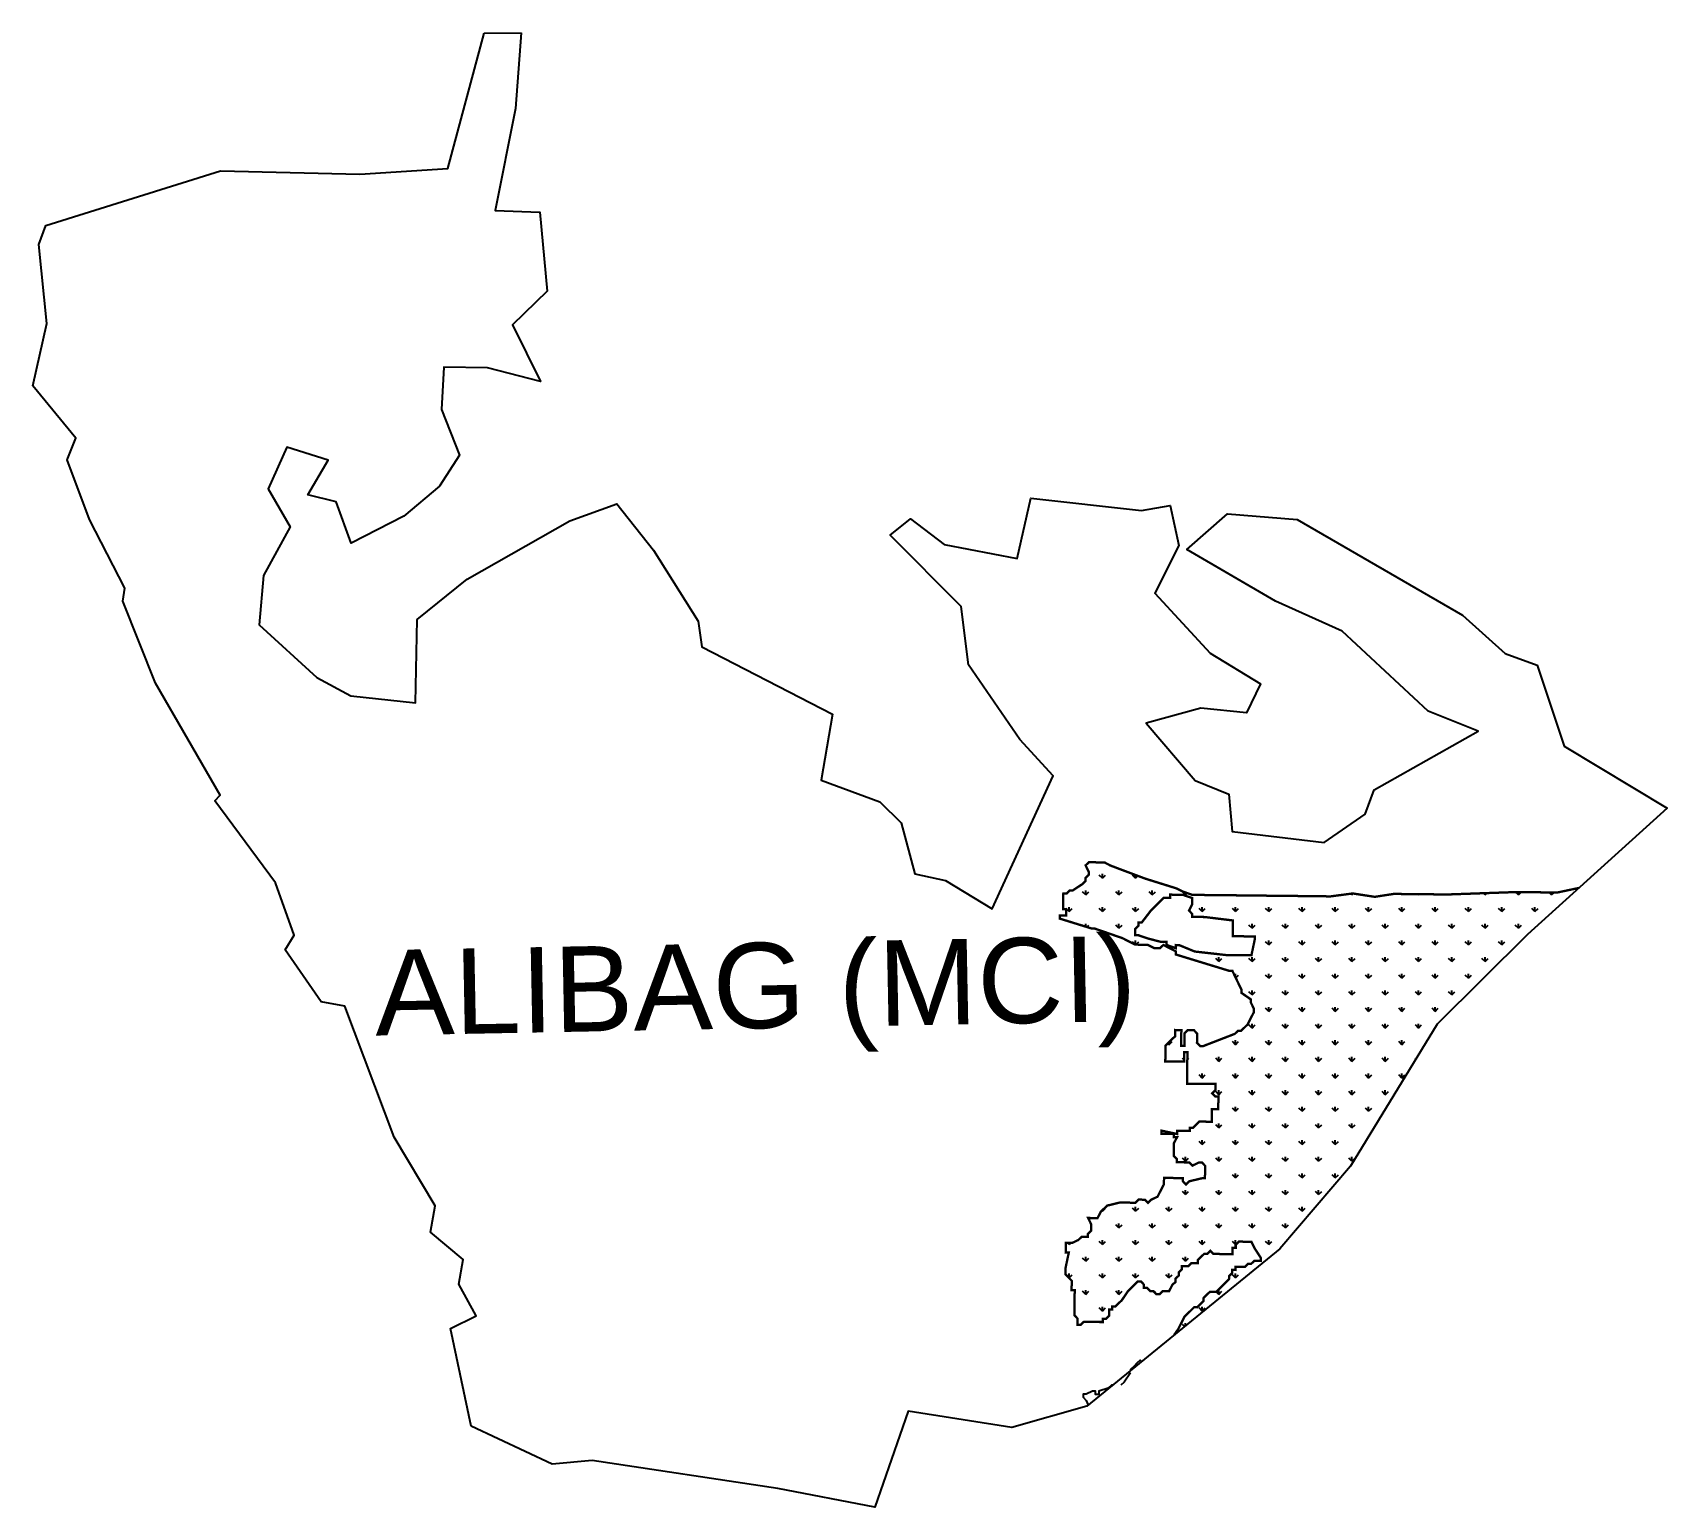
# Model space of a CAD drawing. Header units: metres. Extents: x 274832 to 276916, y 2062182 to 2064062.
import ezdxf

# ---------------------------------------------------------------- set-up
doc = ezdxf.new("R2010")
doc.units = ezdxf.units.M
doc.header["$MEASUREMENT"] = 0
for name, color, linetype in [('MANGROOVES', 112, 'Continuous'), ('village', 3, 'Continuous'), ('VILLAGE NAME', 250, 'Continuous')]:
    doc.layers.add(name, color=color, linetype=linetype)
doc.styles.get("Standard").update_dxf_attribs({"font": 'simplex.shx'})

msp = doc.modelspace()

# ---------------------------------------------------------------- hatches: boundary and pattern name
at = {"layer": 'MANGROOVES'}
h = msp.add_hatch(dxfattribs=at)
h.set_pattern_fill('GRASS', color=256, scale=30)
h.paths.add_polyline_path([(276738, 2062912.5), (276803.8, 2062971.8), (276775.9, 2062965.9), (276723.7, 2062966.5), (276635.5, 2062963.4), (276591.3, 2062963.9), (276567.3, 2062964.1), (276543.2, 2062960.4), (276515.2, 2062964.7), (276487, 2062961), (276483, 2062961), (276479, 2062961.1), (276475, 2062961.1), (276463, 2062961.3), (276410.8, 2062961.8), (276398.8, 2062962), (276358.7, 2062962.4), (276330.6, 2062962.7), (276310.6, 2062962.9), (276298.6, 2062967.1), (276290.6, 2062971.1), (276250.6, 2062983.6), (276206.7, 2063000.1), (276198.7, 2063004.2), (276194.7, 2063004.3), (276190.7, 2063004.3), (276186.7, 2063004.4), (276182.7, 2063004.4), (276178.7, 2063004.5), (276174.6, 2063000.5), (276178.5, 2062992.4), (276178.5, 2062988.4), (276174.4, 2062984.4), (276174.4, 2062980.4), (276170.3, 2062976.5), (276158.2, 2062968.6), (276154.2, 2062968.6), (276150.2, 2062964.6), (276146.2, 2062964.7), (276146.1, 2062960.7), (276146.1, 2062956.7), (276146, 2062952.7), (276145.9, 2062944.6), (276149.9, 2062944.6), (276149.9, 2062940.6), (276149.9, 2062936.6), (276145.8, 2062936.6), (276141.8, 2062936.7), (276141.8, 2062932.6), (276181.8, 2062920.2), (276185.8, 2062920.1), (276197.8, 2062916), (276221.7, 2062907.7), (276237.7, 2062899.5), (276245.7, 2062899.4), (276253.7, 2062899.3), (276261.7, 2062895.2), (276269.7, 2062895.2), (276273.8, 2062899.1), (276289.7, 2062890.9), (276289.7, 2062886.9), (276357.7, 2062866.1), (276361.7, 2062866.1), (276369.5, 2062849.9), (276373.4, 2062841.9), (276373.4, 2062837.9), (276385.3, 2062829.7), (276385.3, 2062825.7), (276389.2, 2062817.6), (276389.2, 2062813.6), (276385.1, 2062805.7), (276381, 2062797.7), (276372.9, 2062789.7), (276368.9, 2062789.8), (276364.8, 2062785.8), (276324.5, 2062770.2), (276320.5, 2062770.3), (276316.6, 2062774.3), (276316.7, 2062786.3), (276312.7, 2062790.4), (276308.7, 2062790.4), (276304.7, 2062790.5), (276300.6, 2062786.5), (276300.5, 2062770.5), (276296.5, 2062770.5), (276296.6, 2062786.6), (276296.7, 2062790.6), (276292.7, 2062790.6), (276288.7, 2062790.7), (276288.6, 2062786.6), (276288.6, 2062782.6), (276284.5, 2062778.7), (276276.4, 2062770.7), (276276.4, 2062766.7), (276276.2, 2062750.7), (276300.3, 2062750.4), (276300.4, 2062762.4), (276304.4, 2062762.4), (276304.2, 2062746.4), (276304, 2062726.3), (276304, 2062722.3), (276336, 2062721.9), (276340.1, 2062721.9), (276340, 2062713.9), (276335.9, 2062709.9), (276339.9, 2062705.9), (276343.9, 2062705.8), (276343.8, 2062697.8), (276343.7, 2062689.8), (276339.7, 2062689.8), (276335.7, 2062689.9), (276335.6, 2062681.8), (276335.5, 2062673.8), (276327.5, 2062673.9), (276323.5, 2062673.9), (276319.5, 2062674), (276315.4, 2062670), (276311.4, 2062666.1), (276307.4, 2062666.1), (276307.3, 2062662.1), (276303.3, 2062662.1), (276299.3, 2062662.2), (276291.3, 2062662.3), (276291.2, 2062658.2), (276271.2, 2062662.5), (276271.2, 2062658.5), (276287.2, 2062658.3), (276287.2, 2062654.3), (276291.2, 2062654.2), (276287.1, 2062646.3), (276286.9, 2062630.2), (276290.9, 2062626.2), (276290.8, 2062622.1), (276298.9, 2062622.1), (276302.9, 2062622), (276306.9, 2062622), (276310.9, 2062617.9), (276318.9, 2062621.8), (276322.9, 2062621.8), (276326.9, 2062617.7), (276326.9, 2062613.7), (276326.8, 2062605.7), (276326.7, 2062601.7), (276322.7, 2062601.7), (276306.6, 2062597.9), (276302.6, 2062593.9), (276298.6, 2062598), (276298.6, 2062602), (276294.6, 2062602), (276290.6, 2062602.1), (276286.6, 2062602.1), (276282.6, 2062602.2), (276278.6, 2062602.2), (276274.6, 2062602.3), (276274.5, 2062598.3), (276274.5, 2062594.2), (276270.4, 2062586.3), (276266.3, 2062578.3), (276258.2, 2062574.4), (276254.2, 2062570.4), (276250.2, 2062574.4), (276246.2, 2062574.5), (276242.2, 2062574.5), (276238.1, 2062570.6), (276234.1, 2062570.6), (276230.1, 2062570.7), (276226.1, 2062570.7), (276222.1, 2062570.7), (276218.1, 2062570.8), (276202, 2062566.9), (276198, 2062563), (276193.9, 2062559), (276189.8, 2062551), (276185.8, 2062551.1), (276181.8, 2062551.1), (276177.8, 2062551.2), (276181.7, 2062543.1), (276181.7, 2062539.1), (276181.6, 2062535.1), (276177.6, 2062531.1), (276177.5, 2062527.1), (276173.5, 2062527.1), (276169.5, 2062527.2), (276165.4, 2062523.2), (276157.4, 2062519.3), (276153.4, 2062519.3), (276149.4, 2062519.4), (276149.3, 2062511.4), (276149.2, 2062507.3), (276153.2, 2062507.3), (276149, 2062487.3), (276149, 2062483.3), (276148.9, 2062479.3), (276152.9, 2062475.2), (276156.9, 2062471.2), (276156.8, 2062463.1), (276156.7, 2062459.1), (276160.7, 2062459.1), (276160.6, 2062451.1), (276160.6, 2062443), (276160.4, 2062427), (276164.4, 2062422.9), (276164.3, 2062418.9), (276164.3, 2062414.9), (276168.3, 2062414.9), (276172.3, 2062418.8), (276176.3, 2062418.8), (276184.4, 2062418.7), (276188.4, 2062418.7), (276192.4, 2062418.6), (276196.4, 2062418.6), (276196.4, 2062422.6), (276200.4, 2062422.6), (276204.5, 2062426.5), (276204.6, 2062434.5), (276208.6, 2062434.5), (276208.6, 2062438.5), (276212.7, 2062438.5), (276220.8, 2062446.4), (276228.9, 2062458.3), (276237, 2062466.3), (276241.1, 2062470.2), (276245.1, 2062470.2), (276249, 2062466.2), (276249, 2062462.1), (276253, 2062462.1), (276257, 2062458), (276261, 2062458), (276265, 2062453.9), (276269, 2062453.9), (276273, 2062457.9), (276281, 2062457.8), (276285.1, 2062465.8), (276289.2, 2062469.7), (276289.2, 2062473.7), (276293.3, 2062477.7), (276293.3, 2062481.7), (276297.4, 2062485.7), (276297.4, 2062489.7), (276301.4, 2062489.7), (276305.5, 2062489.6), (276309.5, 2062493.6), (276317.5, 2062493.5), (276317.6, 2062497.5), (276325.7, 2062505.4), (276329.7, 2062505.4), (276333.7, 2062509.4), (276337.7, 2062505.3), (276341.7, 2062505.3), (276349.7, 2062505.2), (276353.8, 2062505.1), (276361.8, 2062505), (276361.8, 2062509.1), (276361.9, 2062513.1), (276365.9, 2062513), (276365.9, 2062517), (276370, 2062521), (276374, 2062521), (276378, 2062520.9), (276382, 2062520.9), (276386, 2062520.8), (276389.9, 2062512.8), (276397.8, 2062500.6), (276397.8, 2062496.6), (276393.8, 2062496.7), (276389.8, 2062496.7), (276385.7, 2062492.8), (276381.7, 2062492.8), (276377.6, 2062488.8), (276373.6, 2062488.9), (276365.6, 2062489), (276365.6, 2062484.9), (276361.6, 2062485), (276361.5, 2062481), (276357.5, 2062477), (276357.4, 2062473), (276353.4, 2062469), (276349.3, 2062465.1), (276345.3, 2062461.1), (276341.2, 2062457.1), (276337.2, 2062457.2), (276333.2, 2062457.2), (276329.1, 2062453.3), (276325.1, 2062449.3), (276325, 2062445.3), (276321, 2062441.3), (276316.9, 2062437.3), (276312.9, 2062437.4), (276308.9, 2062433.4), (276304.8, 2062429.4), (276300.7, 2062425.5), (276292.6, 2062409.5), (276287.4, 2062402), (276422.4, 2062512), (276512.4, 2062617.1), (276622.7, 2062798.2)])
h.paths.add_polyline_path([(276386, 2062885.9), (276353.9, 2062886.2), (276313.8, 2062890.7), (276293.8, 2062898.9), (276289.8, 2062899), (276289.8, 2062894.9), (276277.8, 2062899.1), (276277.8, 2062903.1), (276269.8, 2062903.2), (276253.8, 2062907.4), (276241.8, 2062911.5), (276237.8, 2062911.5), (276237.9, 2062915.6), (276237.9, 2062919.6), (276242, 2062923.5), (276242, 2062927.5), (276246, 2062927.5), (276258.2, 2062943.4), (276270.4, 2062955.3), (276274.4, 2062959.3), (276282.5, 2062959.2), (276282.5, 2062963.2), (276290.5, 2062963.1), (276294.5, 2062963.1), (276298.5, 2062963), (276310.5, 2062958.9), (276310.5, 2062954.9), (276310.4, 2062950.9), (276306.4, 2062942.9), (276310.3, 2062938.8), (276310.3, 2062934.8), (276326.3, 2062934.7), (276362.4, 2062930.3), (276362.1, 2062910.2), (276366.2, 2062910.2), (276390.2, 2062909.9), (276390.2, 2062905.9)], flags=16)

# ---------------------------------------------------------------- linework, layer by layer
at = {"color": 3, "flags": 128}
msp.add_lwpolyline([(275407.7, 2064060.9), (275454.9, 2064061.6)], dxfattribs=at)
at = {"layer": 'MANGROOVES', "const_width": 2.98}
msp.add_lwpolyline([(276803.8, 2062971.8), (276775.9, 2062965.9), (276723.7, 2062966.5), (276635.5, 2062963.4), (276591.3, 2062963.9), (276567.3, 2062964.1), (276543.2, 2062960.4), (276515.2, 2062964.7), (276487, 2062961), (276483, 2062961), (276479, 2062961.1), (276475, 2062961.1), (276463, 2062961.3), (276410.8, 2062961.8), (276398.8, 2062962), (276358.7, 2062962.4), (276330.6, 2062962.7), (276310.6, 2062962.9), (276298.6, 2062967.1), (276290.6, 2062971.1), (276250.6, 2062983.6), (276206.7, 2063000.1), (276198.7, 2063004.2), (276194.7, 2063004.3), (276190.7, 2063004.3), (276186.7, 2063004.4), (276182.7, 2063004.4), (276178.7, 2063004.5), (276174.6, 2063000.5), (276178.5, 2062992.4), (276178.5, 2062988.4), (276174.4, 2062984.4), (276174.4, 2062980.4), (276170.3, 2062976.5), (276158.2, 2062968.6), (276154.2, 2062968.6), (276150.2, 2062964.6), (276146.2, 2062964.7), (276146.1, 2062960.7), (276146.1, 2062956.7), (276146, 2062952.7), (276145.9, 2062944.6), (276149.9, 2062944.6), (276149.9, 2062940.6), (276149.9, 2062936.6), (276145.8, 2062936.6), (276141.8, 2062936.7), (276141.8, 2062932.6), (276181.8, 2062920.2), (276185.8, 2062920.1), (276197.8, 2062916), (276221.7, 2062907.7), (276237.7, 2062899.5), (276245.7, 2062899.4), (276253.7, 2062899.3), (276261.7, 2062895.2), (276269.7, 2062895.2), (276273.8, 2062899.1), (276289.7, 2062890.9), (276289.7, 2062886.9), (276357.7, 2062866.1), (276361.7, 2062866.1), (276369.5, 2062849.9), (276373.4, 2062841.9), (276373.4, 2062837.9), (276385.3, 2062829.7), (276385.3, 2062825.7), (276389.2, 2062817.6), (276389.2, 2062813.6), (276385.1, 2062805.7), (276381, 2062797.7), (276372.9, 2062789.7), (276368.9, 2062789.8), (276364.8, 2062785.8), (276324.5, 2062770.2), (276320.5, 2062770.3), (276316.6, 2062774.3), (276316.7, 2062786.3), (276312.7, 2062790.4), (276308.7, 2062790.4), (276304.7, 2062790.5), (276300.6, 2062786.5), (276300.5, 2062770.5), (276296.5, 2062770.5), (276296.6, 2062786.6), (276296.7, 2062790.6), (276292.7, 2062790.6), (276288.7, 2062790.7), (276288.6, 2062786.6), (276288.6, 2062782.6), (276284.5, 2062778.7), (276276.4, 2062770.7), (276276.4, 2062766.7), (276276.2, 2062750.7), (276300.3, 2062750.4), (276300.4, 2062762.4), (276304.4, 2062762.4), (276304.2, 2062746.4), (276304, 2062726.3), (276304, 2062722.3), (276336, 2062721.9), (276340.1, 2062721.9), (276340, 2062713.9), (276335.9, 2062709.9), (276339.9, 2062705.9), (276343.9, 2062705.8), (276343.8, 2062697.8), (276343.7, 2062689.8), (276339.7, 2062689.8), (276335.7, 2062689.9), (276335.6, 2062681.8), (276335.5, 2062673.8), (276327.5, 2062673.9), (276323.5, 2062673.9), (276319.5, 2062674), (276315.4, 2062670), (276311.4, 2062666.1), (276307.4, 2062666.1), (276307.3, 2062662.1), (276303.3, 2062662.1), (276299.3, 2062662.2), (276291.3, 2062662.3), (276291.2, 2062658.2), (276271.2, 2062662.5), (276271.2, 2062658.5), (276287.2, 2062658.3), (276287.2, 2062654.3), (276291.2, 2062654.2), (276287.1, 2062646.3), (276286.9, 2062630.2), (276290.9, 2062626.2), (276290.8, 2062622.1), (276298.9, 2062622.1), (276302.9, 2062622), (276306.9, 2062622), (276310.9, 2062617.9), (276318.9, 2062621.8), (276322.9, 2062621.8), (276326.9, 2062617.7), (276326.9, 2062613.7), (276326.8, 2062605.7), (276326.7, 2062601.7), (276322.7, 2062601.7), (276306.6, 2062597.9), (276302.6, 2062593.9), (276298.6, 2062598), (276298.6, 2062602), (276294.6, 2062602), (276290.6, 2062602.1), (276286.6, 2062602.1), (276282.6, 2062602.2), (276278.6, 2062602.2), (276274.6, 2062602.3), (276274.5, 2062598.3), (276274.5, 2062594.2), (276270.4, 2062586.3), (276266.3, 2062578.3), (276258.2, 2062574.4), (276254.2, 2062570.4), (276250.2, 2062574.4), (276246.2, 2062574.5), (276242.2, 2062574.5), (276238.1, 2062570.6), (276234.1, 2062570.6), (276230.1, 2062570.7), (276226.1, 2062570.7), (276222.1, 2062570.7), (276218.1, 2062570.8), (276202, 2062566.9), (276198, 2062563), (276193.9, 2062559), (276189.8, 2062551), (276185.8, 2062551.1), (276181.8, 2062551.1), (276177.8, 2062551.2), (276181.7, 2062543.1), (276181.7, 2062539.1), (276181.6, 2062535.1), (276177.6, 2062531.1), (276177.5, 2062527.1), (276173.5, 2062527.1), (276169.5, 2062527.2), (276165.4, 2062523.2), (276157.4, 2062519.3), (276153.4, 2062519.3), (276149.4, 2062519.4), (276149.3, 2062511.4), (276149.2, 2062507.3), (276153.2, 2062507.3), (276149, 2062487.3), (276149, 2062483.3), (276148.9, 2062479.3), (276152.9, 2062475.2), (276156.9, 2062471.2), (276156.8, 2062463.1), (276156.7, 2062459.1), (276160.7, 2062459.1), (276160.6, 2062451.1), (276160.6, 2062443), (276160.4, 2062427), (276164.4, 2062422.9), (276164.3, 2062418.9), (276164.3, 2062414.9), (276168.3, 2062414.9), (276172.3, 2062418.8), (276176.3, 2062418.8), (276184.4, 2062418.7), (276188.4, 2062418.7), (276192.4, 2062418.6), (276196.4, 2062418.6), (276196.4, 2062422.6), (276200.4, 2062422.6), (276204.5, 2062426.5), (276204.6, 2062434.5), (276208.6, 2062434.5), (276208.6, 2062438.5), (276212.7, 2062438.5), (276220.8, 2062446.4), (276228.9, 2062458.3), (276237, 2062466.3), (276241.1, 2062470.2), (276245.1, 2062470.2), (276249, 2062466.2), (276249, 2062462.1), (276253, 2062462.1), (276257, 2062458), (276261, 2062458), (276265, 2062453.9), (276269, 2062453.9), (276273, 2062457.9), (276281, 2062457.8), (276285.1, 2062465.8), (276289.2, 2062469.7), (276289.2, 2062473.7), (276293.3, 2062477.7), (276293.3, 2062481.7), (276297.4, 2062485.7), (276297.4, 2062489.7), (276301.4, 2062489.7), (276305.5, 2062489.6), (276309.5, 2062493.6), (276317.5, 2062493.5), (276317.6, 2062497.5), (276325.7, 2062505.4), (276329.7, 2062505.4), (276333.7, 2062509.4), (276337.7, 2062505.3), (276341.7, 2062505.3), (276349.7, 2062505.2), (276353.8, 2062505.1), (276361.8, 2062505), (276361.8, 2062509.1), (276361.9, 2062513.1), (276365.9, 2062513), (276365.9, 2062517), (276370, 2062521), (276374, 2062521), (276378, 2062520.9), (276382, 2062520.9), (276386, 2062520.8), (276389.9, 2062512.8), (276397.8, 2062500.6), (276397.8, 2062496.6), (276393.8, 2062496.7), (276389.8, 2062496.7), (276385.7, 2062492.8), (276381.7, 2062492.8), (276377.6, 2062488.8), (276373.6, 2062488.9), (276365.6, 2062489), (276365.6, 2062484.9), (276361.6, 2062485), (276361.5, 2062481), (276357.5, 2062477), (276357.4, 2062473), (276353.4, 2062469), (276349.3, 2062465.1), (276345.3, 2062461.1), (276341.2, 2062457.1), (276337.2, 2062457.2), (276333.2, 2062457.2), (276329.1, 2062453.3), (276325.1, 2062449.3), (276325, 2062445.3), (276321, 2062441.3), (276316.9, 2062437.3), (276312.9, 2062437.4), (276308.9, 2062433.4), (276304.8, 2062429.4), (276300.7, 2062425.5), (276292.6, 2062409.5), (276287.4, 2062402)], dxfattribs=at)
msp.add_lwpolyline([(276386, 2062885.9), (276353.9, 2062886.2), (276313.8, 2062890.7), (276293.8, 2062898.9), (276289.8, 2062899), (276289.8, 2062894.9), (276277.8, 2062899.1), (276277.8, 2062903.1), (276269.8, 2062903.2), (276253.8, 2062907.4), (276241.8, 2062911.5), (276237.8, 2062911.5), (276237.9, 2062915.6), (276237.9, 2062919.6), (276242, 2062923.5), (276242, 2062927.5), (276246, 2062927.5), (276258.2, 2062943.4), (276270.4, 2062955.3), (276274.4, 2062959.3), (276282.5, 2062959.2), (276282.5, 2062963.2), (276290.5, 2062963.1), (276294.5, 2062963.1), (276298.5, 2062963), (276310.5, 2062958.9), (276310.5, 2062954.9), (276310.4, 2062950.9), (276306.4, 2062942.9), (276310.3, 2062938.8), (276310.3, 2062934.8), (276326.3, 2062934.7), (276362.4, 2062930.3), (276362.1, 2062910.2), (276366.2, 2062910.2), (276390.2, 2062909.9), (276390.2, 2062905.9), (276386, 2062885.9)], close=True, dxfattribs=at)
at = {"layer": 'MANGROOVES'}
for points in [[(276245.8, 2062368.1), (276244, 2062369.9), (276239.9, 2062366), (276235.9, 2062362), (276231.8, 2062358), (276231.8, 2062356.7)], [(276231.8, 2062354), (276223.6, 2062342.1), (276219.6, 2062338.1)], [(276209.2, 2062338.2), (276207.6, 2062338.2), (276203.5, 2062334.3), (276191.4, 2062330.4), (276191.4, 2062326.4), (276187.4, 2062326.4), (276187.4, 2062330.4), (276183.4, 2062330.5), (276175.3, 2062326.5), (276171.3, 2062326.6), (276171.3, 2062322.6), (276175.3, 2062318.5), (276178, 2062312.8)]]:
    msp.add_lwpolyline(points, dxfattribs=at)
at = {"layer": 'village', "color": 3}
for points in [[(276314.4, 2063108.5, 0), (276357.1, 2063091.1, 0), (276361.3, 2063043.5, 0), (276478.8, 2063029.7, 0), (276530.8, 2063065.8, 0), (276542.4, 2063096.6, 0), (276675.1, 2063171.6, 0), (276611.3, 2063197.1, 0), (276501.5, 2063299.1, 0), (276416.6, 2063337.3, 0), (276303.7, 2063403.2, 0), (276355.3, 2063448.4, 0), (276444.1, 2063441.2, 0), (276655.1, 2063319.5, 0), (276709.5, 2063270.4, 0), (276750.3, 2063255.7, 0), (276784.5, 2063152.5, 0), (276916.2, 2063073.2, 0), (276738, 2062912.5, 0), (276622.7, 2062798.2, 0), (276512.4, 2062617.1, 0), (276422.4, 2062512, 0), (276176.3, 2062311.4, 0), (276080.4, 2062284.3, 0), (275948.2, 2062304.8, 0), (275905.9, 2062182.5, 0), (275782.1, 2062206.3, 0), (275545.6, 2062242.2, 0), (275494.5, 2062237.5, 0), (275391.2, 2062285.8, 0), (275364.8, 2062410.5, 0), (275397.7, 2062426.5, 0), (275375.6, 2062466.7, 0), (275381.2, 2062498.3, 0), (275339.4, 2062533, 0), (275345.5, 2062566.8, 0), (275293.2, 2062654, 0), (275230.4, 2062820.9, 0), (275199.9, 2062826.8, 0), (275154.1, 2062892.8, 0), (275165.8, 2062911.5, 0), (275141.9, 2062978.4, 0), (275064.6, 2063082.6, 0), (275071.1, 2063089.9, 0), (274988.7, 2063232.5, 0), (274947.1, 2063337.1, 0), (274949.8, 2063353.7, 0), (274904.9, 2063441.1, 0), (274876.2, 2063517.2, 0), (274887.3, 2063545.1, 0), (274832.3, 2063611.8, 0), (274850.5, 2063691.2, 0), (274840.2, 2063791.7, 0), (274849, 2063816, 0), (275071.7, 2063885.5, 0), (275249.5, 2063881.5, 0), (275361.5, 2063888.6, 0), (275407.7, 2064060.9, 0)], [(275454.9, 2064061.6, 0), (275447.8, 2063965, 0), (275421.9, 2063834.9, 0), (275478.9, 2063832.9, 0), (275488.3, 2063732.2, 0), (275443.9, 2063689.4, 0), (275479.6, 2063617.1, 0), (275411.9, 2063634.4, 0), (275356.5, 2063635.5, 0), (275353.5, 2063581.5, 0), (275376.2, 2063523.2, 0), (275351.1, 2063483.7, 0), (275305.6, 2063445.3, 0), (275238.2, 2063411.2, 0), (275219, 2063463.8, 0), (275183.2, 2063472.8, 0), (275208.9, 2063517, 0), (275156.2, 2063533.4, 0), (275132.3, 2063480.2, 0), (275160.7, 2063432.1, 0), (275126.4, 2063369.7, 0), (275121.2, 2063307, 0), (275194.5, 2063240, 0), (275237.9, 2063216.5, 0), (275320.1, 2063207.5, 0), (275322.6, 2063313.7, 0), (275386.1, 2063365.2, 0), (275517, 2063439.6, 0), (275576.9, 2063461.1, 0), (275623.7, 2063402, 0), (275680.8, 2063311.9, 0), (275685.3, 2063279.2, 0), (275852.1, 2063193.2, 0), (275837.5, 2063108.9, 0), (275912.4, 2063081.3, 0), (275939.4, 2063054.5, 0), (275956.8, 2062989.9, 0), (275995.9, 2062981.2, 0), (276055.6, 2062945.2, 0), (276133.3, 2063114.6, 0), (276090.8, 2063160.8, 0), (276025.5, 2063256.1, 0), (276016.1, 2063330.4, 0), (275925.6, 2063421.3, 0), (275951.5, 2063442.2, 0), (275994.2, 2063409.2, 0), (276087.4, 2063391.4, 0), (276104.7, 2063468.4, 0), (276245.7, 2063452.9, 0), (276282.3, 2063458.9, 0), (276293.6, 2063408.1, 0), (276262.7, 2063347.3, 0), (276333.6, 2063271.1, 0), (276397.4, 2063231.7, 0), (276379.8, 2063194.9, 0), (276321.5, 2063200.8, 0), (276251.8, 2063181.6, 0), (276314.4, 2063108.5, 0)]]:
    msp.add_polyline3d(points, dxfattribs=at)

# ---------------------------------------------------------------- texts
at = {"layer": 'VILLAGE NAME', "insert": (275267.4, 2062892.3), "char_height": 108.748, "attachment_point": 1, "rotation": 1.1028}
msp.add_mtext_dynamic_manual_height_columns('{\\fArial|b0|i0|c0|p34;ALIBAG (MCI)}', width=1043.665, gutter_width=543.7, heights=[0], dxfattribs=at)

doc.saveas('drawing.dxf')
